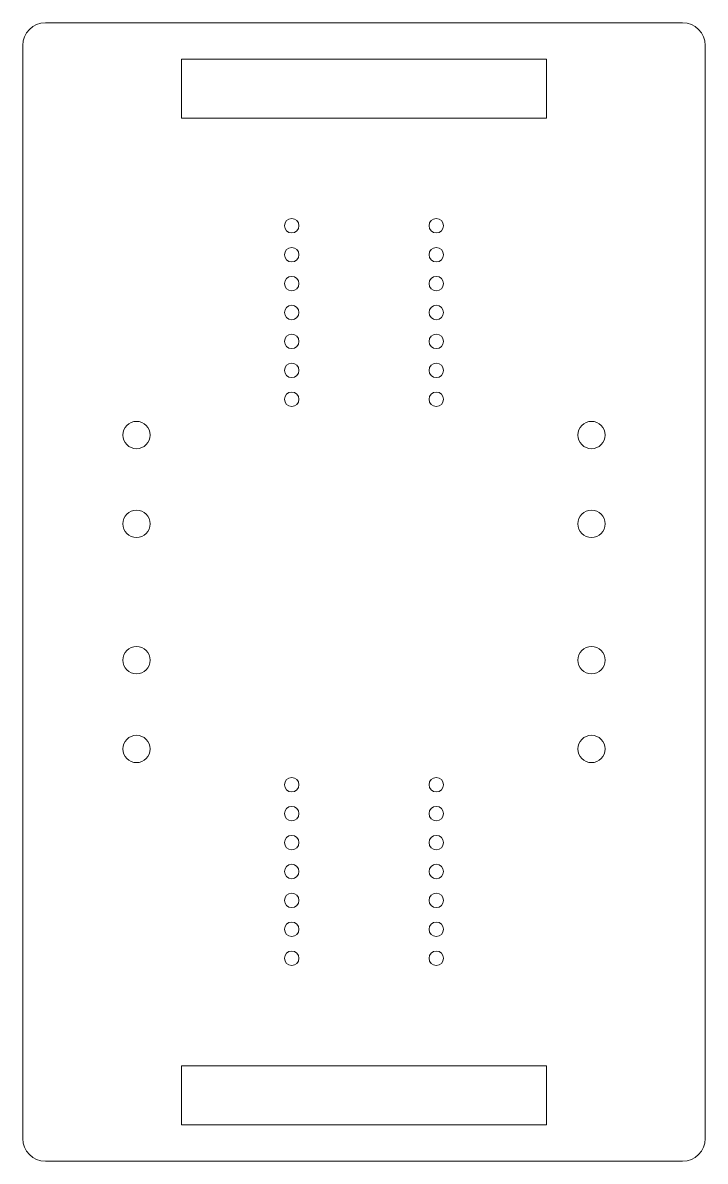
# Model space of a CAD drawing. Header units: millimetres. Extents: x 0 to 150, y -125 to 125.
import ezdxf

# ---------------------------------------------------------------- set-up
doc = ezdxf.new("R2010")
doc.units = ezdxf.units.MM

msp = doc.modelspace()

# ---------------------------------------------------------------- linework, layer by layer
at = {"color": 7, "linetype": 'Continuous', "lineweight": 15}
for p, q in [((145, 125), (5, 125)), ((0, 120), (0, -120)), ((150, -120), (150, 120)), ((34.868, 117), (34.868, 104.046)), ((115.132, 117), (34.868, 117)), ((115.132, 104.046), (115.132, 117)), ((34.868, 104.046), (115.132, 104.046)), ((34.868, -104.046), (34.868, -117)), ((115.132, -104.046), (34.868, -104.046)), ((115.132, -117), (115.132, -104.046)), ((34.868, -117), (115.132, -117)), ((5, -125), (145, -125))]:
    msp.add_line(p, q, dxfattribs=at)
for centre, radius in [((59.125, 80.424), 1.587), ((90.875, 80.424), 1.587), ((59.125, 74.074), 1.587), ((90.875, 74.074), 1.587), ((59.125, 67.724), 1.587), ((90.875, 67.724), 1.588), ((59.125, 61.374), 1.588), ((90.875, 61.374), 1.587), ((59.125, 55.024), 1.587), ((90.875, 55.024), 1.587), ((59.125, 48.674), 1.587), ((90.875, 48.674), 1.587), ((59.125, 42.324), 1.587), ((90.875, 42.324), 1.587), ((25, 34.475), 3), ((125, 34.475), 3), ((25, 14.975), 3), ((125, 14.975), 3), ((25, -14.975), 3), ((125, -14.975), 3), ((25, -34.475), 3), ((125, -34.475), 3), ((59.125, -42.324), 1.587), ((90.875, -42.324), 1.587), ((59.125, -48.674), 1.587), ((90.875, -48.674), 1.587), ((59.125, -55.024), 1.587), ((90.875, -55.024), 1.587), ((59.125, -61.374), 1.587), ((90.875, -61.374), 1.587), ((59.125, -67.724), 1.587), ((90.875, -67.724), 1.587), ((59.125, -74.074), 1.587), ((90.875, -74.074), 1.587), ((59.125, -80.424), 1.587), ((90.875, -80.424), 1.587)]:
    msp.add_circle(centre, radius, dxfattribs=at)
for centre, start, end in [((5, 120), 90, 180), ((145, 120), 0, 90), ((5, -120), 180, 270), ((145, -120), 270, 0)]:
    msp.add_arc(centre, 5, start, end, dxfattribs=at)

doc.saveas('drawing.dxf')
